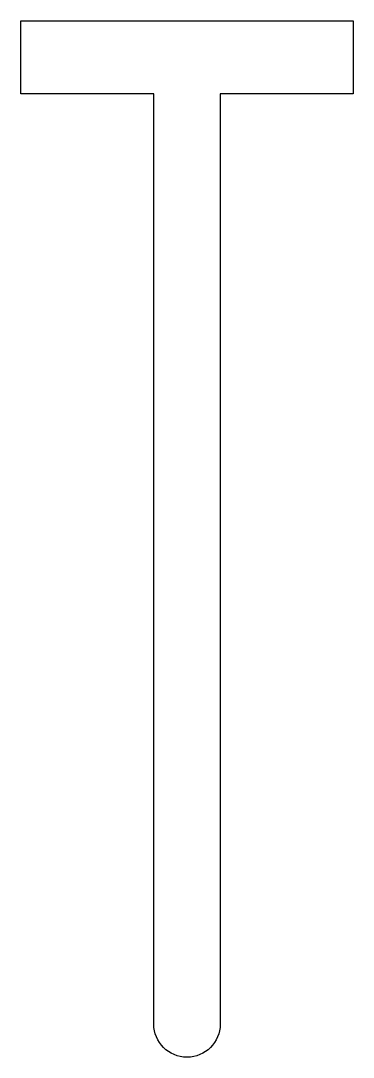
# Model space of a CAD drawing. Extents: x -12.5 to 12.5, y -72.5 to 5.5.
import ezdxf

# ---------------------------------------------------------------- set-up
doc = ezdxf.new("R2010")
doc.units = 0
doc.layers.get('0').update_dxf_attribs({"linetype": 'continuous'})

msp = doc.modelspace()

# ---------------------------------------------------------------- linework, layer by layer
at = {"color": 0}
msp.add_lwpolyline([(2.5, 0), (2.5, -70, -1), (-2.5, -70), (-2.5, 0), (-12.5, 0), (-12.5, 5.5), (12.5, 5.5), (12.5, 0)], format="xyb", close=True, dxfattribs=at)

doc.saveas('drawing.dxf')
